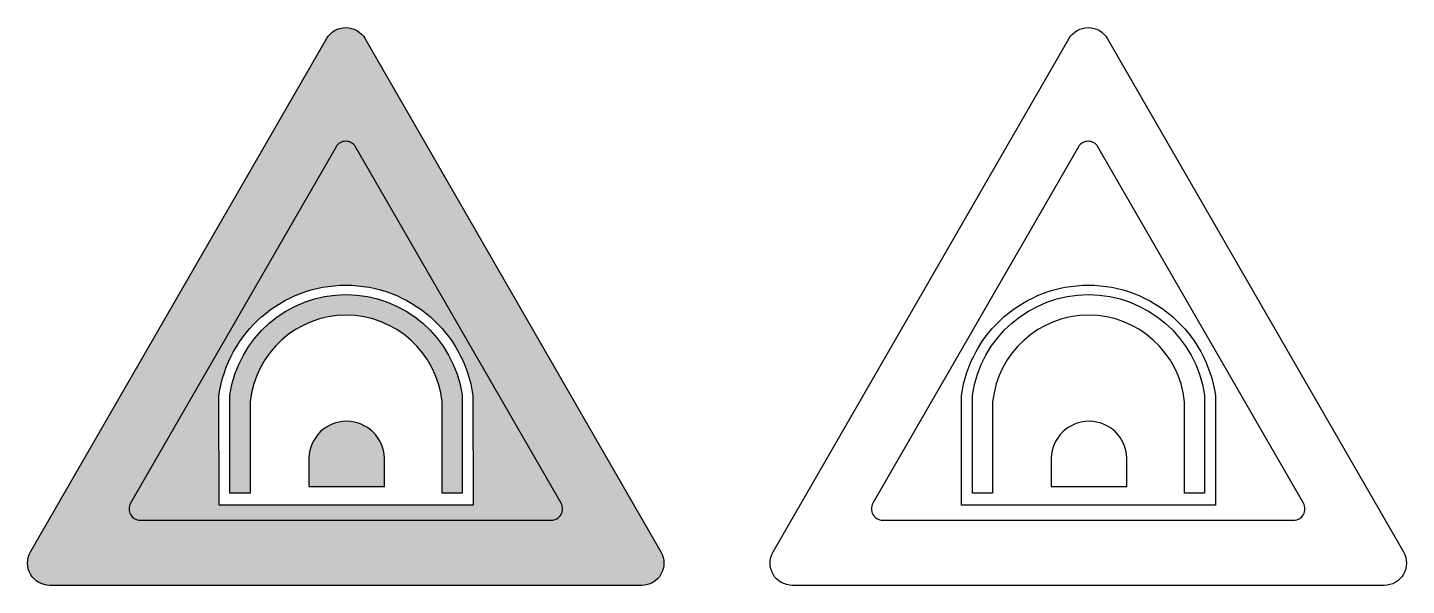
# Model space of a CAD drawing. Extents: x 676 to 1976, y 6 to 532.
import ezdxf

# ---------------------------------------------------------------- set-up
doc = ezdxf.new("R2010")
doc.units = 0
doc.header["$MEASUREMENT"] = 0

msp = doc.modelspace()

# ---------------------------------------------------------------- hatches: boundary and pattern name
h = msp.add_hatch(color=1)
edge = h.paths.add_edge_path()
edge.add_line((994.1394268212257, 521.089), (1273.139426821226, 37.85509999999999))
edge.add_arc((1254.921992340029, 27.36253014307119), 21.02305737230478, -89.95248444184972, 29.940354562777713, ccw=False)
edge.add_line((1254.939426821226, 6.33948), (696.9454268212257, 6.34143))
edge.add_arc((696.9643391438738, 27.36303812057468), 21.02161662791326, 150.0526905859609, 269.9484532310775, ccw=False)
edge.add_line((678.7494268212258, 37.8571), (957.7454268212259, 521.089))
edge.add_arc((975.9424268212258, 510.5614948554505), 21.02282506154948, 30.050656878707002, 149.949343121293, ccw=False)
edge = h.paths.add_edge_path(flags=16)
edge.add_arc((1169.710115339117, 78.3356852581472), 10.60508934598243, 270.0503068552257, 389.9455535669123)
edge.add_line((1178.899426821226, 83.6295), (985.1194268212257, 419.261))
edge.add_arc((975.9394268212258, 413.9491961794326), 10.60601998056729, 30.0548703569418, 149.9451296430582)
edge.add_line((966.7594268212258, 419.261), (772.9874268212257, 83.62900000000002))
edge.add_arc((782.176445320223, 78.33501549146777), 10.60492022372139, 150.0528615176328, 269.9458725023034)
edge.add_line((782.1664268212257, 67.7301), (1169.719426821226, 67.7306))
h = msp.add_hatch(color=7)
h.paths.add_polyline_path([(985.1194268212257, 419.261, 0.576712), (966.7594268212258, 419.261), (772.9874268212257, 83.62899999999999, 0.5767280000000001), (782.1664268212257, 67.7301), (1169.719426821226, 67.7306, 0.5767410000000001), (1178.899426821226, 83.6295)])
h.paths.add_polyline_path([(1095.799426821226, 185.069), (1095.979426821226, 81.8513), (856.5394268212259, 81.8513), (856.3524268212259, 185.069, -0.8686259999999997)], flags=16)
h.paths.add_polyline_path([(1085.629426821226, 185.455), (1085.629426821226, 93.1002), (1066.779426821226, 93.1002), (1066.779426821226, 179.227, 0.9014399999999995), (885.8394268212257, 179.227), (885.8394268212257, 93.1002), (866.7014268212256, 93.1002), (866.7014268212256, 185.455, -0.8648379999999993)], flags=0)
h.paths.add_polyline_path([(1012.389426821226, 126.284), (1012.389426821226, 99.5156), (941.1044268212258, 99.5156), (941.1044268212258, 126.284, -0.9701820000000051)], flags=0)

# ---------------------------------------------------------------- linework, layer by layer
at = {"color": 1}
msp.add_lwpolyline([(994.1394268212257, 521.089), (1273.139426821226, 37.8551, -0.576727), (1254.939426821226, 6.33948), (696.9454268212257, 6.34143, -0.5767439999999999), (678.7494268212258, 37.8571), (957.7454268212259, 521.089, -0.576761)], format="xyb", close=True, dxfattribs=at)
for points in [[(1694.139426821226, 521.089), (1973.139426821226, 37.8551, -0.576727), (1954.939426821226, 6.33948), (1396.945426821226, 6.34143, -0.5767439999999999), (1378.749426821226, 37.8571), (1657.745426821226, 521.089, -0.576761)], [(1169.719426821226, 67.7306, 0.576741), (1178.899426821226, 83.6295), (985.1194268212257, 419.261, 0.576712), (966.7594268212258, 419.261), (772.9874268212257, 83.62899999999999, 0.576728), (782.1664268212257, 67.7301)], [(1869.719426821226, 67.7306, 0.576741), (1878.899426821226, 83.6295), (1685.119426821226, 419.261, 0.576712), (1666.759426821226, 419.261), (1472.987426821226, 83.62899999999999, 0.576728), (1482.166426821226, 67.7301)], [(1095.799426821226, 185.069), (1095.979426821226, 81.8513), (856.5394268212258, 81.8513), (856.3524268212259, 185.069, -0.868626)], [(1795.799426821226, 185.069), (1795.979426821226, 81.8513), (1556.539426821226, 81.8513), (1556.352426821226, 185.069, -0.868626)], [(1085.629426821226, 93.1002), (1066.779426821226, 93.1002), (1066.779426821226, 179.227, 0.90144), (885.8394268212257, 179.227), (885.8394268212257, 93.1002), (866.7014268212256, 93.1002), (866.7014268212256, 185.455, -0.8648379999999999), (1085.629426821226, 185.455)], [(1785.629426821226, 93.1002), (1766.779426821226, 93.1002), (1766.779426821226, 179.227, 0.90144), (1585.839426821226, 179.227), (1585.839426821226, 93.1002), (1566.701426821226, 93.1002), (1566.701426821226, 185.455, -0.8648379999999999), (1785.629426821226, 185.455)], [(1012.389426821226, 126.284, 0.970182), (941.1044268212258, 126.284), (941.1044268212258, 99.5156), (1012.389426821226, 99.5156)], [(1712.389426821226, 126.284, 0.970182), (1641.104426821226, 126.284), (1641.104426821226, 99.5156), (1712.389426821226, 99.5156)]]:
    msp.add_lwpolyline(points, format="xyb", close=True)

doc.saveas('drawing.dxf')
